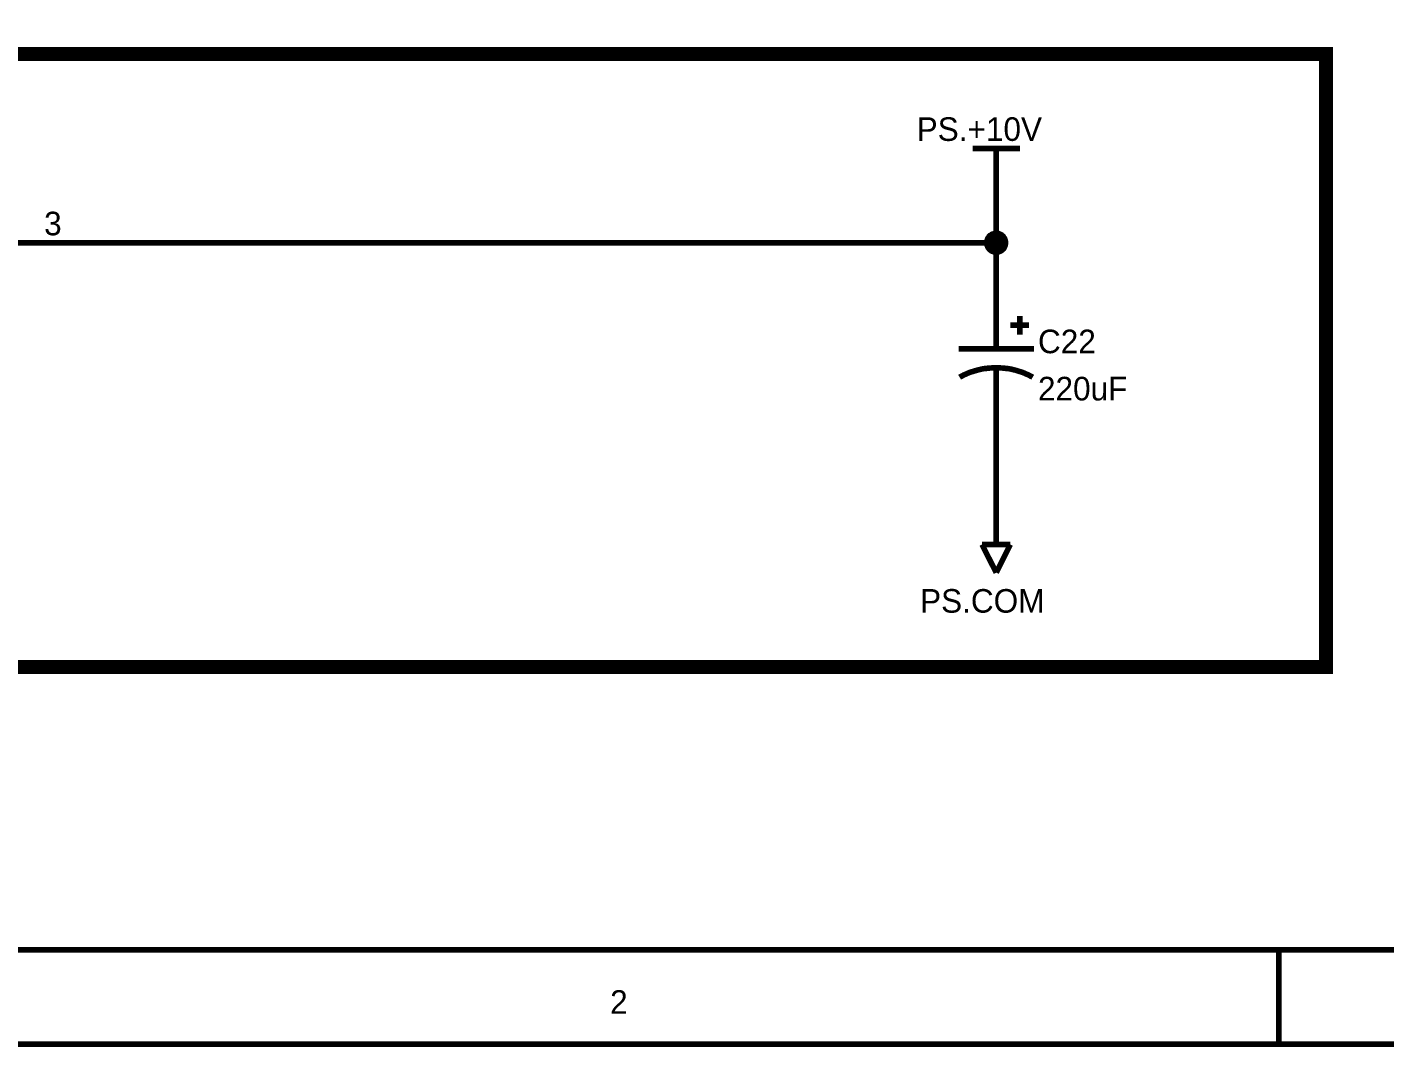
# Model space of a CAD drawing. Header units: inches. Extents: x 0 to 11, y 0 to 8.5.
# Drawn here: x 2.844 to 5.725, y -0.006 to 2.157 of the extents above; entities that cross this region are included whole.
import ezdxf

# ---------------------------------------------------------------- set-up
doc = ezdxf.new("R2010")
doc.units = ezdxf.units.IN
doc.header["$MEASUREMENT"] = 0
doc.layers.add('Sheet', color=255, linetype='Continuous')

msp = doc.modelspace()

# ---------------------------------------------------------------- linework, layer by layer
at = {"layer": 'Sheet'}
for points, const_width in [([(0.0013, 8.5), (10.9991, 8.5), (10.9991, 0), (0.0013, 0), (0.0013, 8.5)], 0.0118), ([(0.0013, 8.5), (0.0013, 0), (10.9991, 0), (10.9991, 8.5), (0.0013, 8.5), (0.0013, 8.5)], 0.0039), ([(0.201, 8.2998), (10.799, 8.2998), (10.799, 0.1997), (0.201, 0.1997), (0.201, 8.2998)], 0.0118), ([(0.201, 8.2998), (0.201, 0.1997), (10.799, 0.1997), (10.799, 8.2998), (0.201, 8.2998), (0.201, 8.2998)], 0.0039), ([(0.6013, 2.1), (5.6001, 2.1), (5.6001, 0.7998), (0.6013, 0.7998), (0.6013, 2.1)], 0.0295)]:
    msp.add_lwpolyline(points, close=True, dxfattribs=dict(at, const_width=const_width))
for points, const_width in [([(4.8505, 1.8998), (4.9505, 1.8998)], 0.0118), ([(4.9005, 1.7997), (4.9005, 1.8998)], 0.0118), ([(4.9005, 1.6996), (4.9005, 1.7997)], 0.0118), ([(2.8009, 1.6996), (3.0006, 1.6996)], 0.0118), ([(3.0006, 1.6996), (4.9005, 1.6996), (4.9005, 1.6)], 0.0118), ([(4.8804, 1.6996), (4.8804, 1.7005), (4.8804, 1.7019), (4.8808, 1.7028), (4.8808, 1.7037), (4.8808, 1.7046), (4.8813, 1.7055), (4.8817, 1.7068), (4.8822, 1.7077), (4.8822, 1.7086), (4.8826, 1.7095), (4.8831, 1.7099), (4.884, 1.7108), (4.8844, 1.7117), (4.8849, 1.7126), (4.8858, 1.713), (4.8862, 1.7139), (4.8871, 1.7144), (4.8875, 1.7153), (4.8884, 1.7157), (4.8893, 1.7162), (4.8902, 1.7171), (4.8907, 1.7175), (4.8916, 1.718), (4.8925, 1.718), (4.8934, 1.7184), (4.8947, 1.7189), (4.8956, 1.7193), (4.8965, 1.7193), (4.8974, 1.7193), (4.8983, 1.7197), (4.8996, 1.7197), (4.9005, 1.7197)], 0.0118), ([(4.8804, 1.6996), (4.8804, 1.7005), (4.8804, 1.7019), (4.8808, 1.7028), (4.8808, 1.7037), (4.8808, 1.7046), (4.8813, 1.7055), (4.8817, 1.7068), (4.8822, 1.7077), (4.8822, 1.7086), (4.8826, 1.7095), (4.8831, 1.7099), (4.884, 1.7108), (4.8844, 1.7117), (4.8849, 1.7126), (4.8858, 1.713), (4.8862, 1.7139), (4.8871, 1.7144), (4.8875, 1.7153), (4.8884, 1.7157), (4.8893, 1.7162), (4.8902, 1.7171), (4.8907, 1.7175), (4.8916, 1.718), (4.8925, 1.718), (4.8934, 1.7184), (4.8947, 1.7189), (4.8956, 1.7193), (4.8965, 1.7193), (4.8974, 1.7193), (4.8983, 1.7197), (4.8996, 1.7197), (4.9005, 1.7197)], 0.0118), ([(4.8804, 1.6996), (4.8804, 1.7005), (4.8804, 1.7019), (4.8808, 1.7028), (4.8808, 1.7037), (4.8808, 1.7046), (4.8813, 1.7055), (4.8817, 1.7068), (4.8822, 1.7077), (4.8822, 1.7086), (4.8826, 1.7095), (4.8831, 1.7099), (4.884, 1.7108), (4.8844, 1.7117), (4.8849, 1.7126), (4.8858, 1.713), (4.8862, 1.7139), (4.8871, 1.7144), (4.8875, 1.7153), (4.8884, 1.7157), (4.8893, 1.7162), (4.8902, 1.7171), (4.8907, 1.7175), (4.8916, 1.718), (4.8925, 1.718), (4.8934, 1.7184), (4.8947, 1.7189), (4.8956, 1.7193), (4.8965, 1.7193), (4.8974, 1.7193), (4.8983, 1.7197), (4.8996, 1.7197), (4.9005, 1.7197)], 0.0118), ([(4.8804, 1.6996), (4.8804, 1.7005), (4.8804, 1.7019), (4.8808, 1.7028), (4.8808, 1.7037), (4.8808, 1.7046), (4.8813, 1.7055), (4.8817, 1.7068), (4.8822, 1.7077), (4.8822, 1.7086), (4.8826, 1.7095), (4.8831, 1.7099), (4.884, 1.7108), (4.8844, 1.7117), (4.8849, 1.7126), (4.8858, 1.713), (4.8862, 1.7139), (4.8871, 1.7144), (4.8875, 1.7153), (4.8884, 1.7157), (4.8893, 1.7162), (4.8902, 1.7171), (4.8907, 1.7175), (4.8916, 1.718), (4.8925, 1.718), (4.8934, 1.7184), (4.8947, 1.7189), (4.8956, 1.7193), (4.8965, 1.7193), (4.8974, 1.7193), (4.8983, 1.7197), (4.8996, 1.7197), (4.9005, 1.7197)], 0.0118), ([(4.9005, 1.68), (4.8996, 1.68), (4.8983, 1.68), (4.8974, 1.6804), (4.8965, 1.6804), (4.8956, 1.6804), (4.8947, 1.6809), (4.8934, 1.6813), (4.8925, 1.6818), (4.8916, 1.6818), (4.8907, 1.6822), (4.8902, 1.6827), (4.8893, 1.6836), (4.8884, 1.684), (4.8875, 1.6845), (4.8871, 1.6853), (4.8862, 1.6858), (4.8858, 1.6867), (4.8849, 1.6871), (4.8844, 1.688), (4.884, 1.6889), (4.8831, 1.6894), (4.8826, 1.6903), (4.8822, 1.6912), (4.8822, 1.692), (4.8817, 1.6929), (4.8813, 1.6938), (4.8808, 1.6947), (4.8808, 1.6956), (4.8808, 1.6965), (4.8804, 1.6979), (4.8804, 1.6987), (4.8804, 1.6996)], 0.0118), ([(4.8804, 1.6996), (4.8804, 1.6996)], 0.0118), ([(4.9005, 1.68), (4.8996, 1.68), (4.8983, 1.68), (4.8974, 1.6804), (4.8965, 1.6804), (4.8956, 1.6804), (4.8947, 1.6809), (4.8934, 1.6813), (4.8925, 1.6818), (4.8916, 1.6818), (4.8907, 1.6822), (4.8902, 1.6827), (4.8893, 1.6836), (4.8884, 1.684), (4.8875, 1.6845), (4.8871, 1.6853), (4.8862, 1.6858), (4.8858, 1.6867), (4.8849, 1.6871), (4.8844, 1.688), (4.884, 1.6889), (4.8831, 1.6894), (4.8826, 1.6903), (4.8822, 1.6912), (4.8822, 1.692), (4.8817, 1.6929), (4.8813, 1.6938), (4.8808, 1.6947), (4.8808, 1.6956), (4.8808, 1.6965), (4.8804, 1.6979), (4.8804, 1.6987), (4.8804, 1.6996)], 0.0118), ([(4.8804, 1.6996), (4.8804, 1.6996)], 0.0118), ([(4.9005, 1.68), (4.8996, 1.68), (4.8983, 1.68), (4.8974, 1.6804), (4.8965, 1.6804), (4.8956, 1.6804), (4.8947, 1.6809), (4.8934, 1.6813), (4.8925, 1.6818), (4.8916, 1.6818), (4.8907, 1.6822), (4.8902, 1.6827), (4.8893, 1.6836), (4.8884, 1.684), (4.8875, 1.6845), (4.8871, 1.6853), (4.8862, 1.6858), (4.8858, 1.6867), (4.8849, 1.6871), (4.8844, 1.688), (4.884, 1.6889), (4.8831, 1.6894), (4.8826, 1.6903), (4.8822, 1.6912), (4.8822, 1.692), (4.8817, 1.6929), (4.8813, 1.6938), (4.8808, 1.6947), (4.8808, 1.6956), (4.8808, 1.6965), (4.8804, 1.6979), (4.8804, 1.6987), (4.8804, 1.6996)], 0.0118), ([(4.8804, 1.6996), (4.8804, 1.6996)], 0.0118), ([(4.9005, 1.68), (4.8996, 1.68), (4.8983, 1.68), (4.8974, 1.6804), (4.8965, 1.6804), (4.8956, 1.6804), (4.8947, 1.6809), (4.8934, 1.6813), (4.8925, 1.6818), (4.8916, 1.6818), (4.8907, 1.6822), (4.8902, 1.6827), (4.8893, 1.6836), (4.8884, 1.684), (4.8875, 1.6845), (4.8871, 1.6853), (4.8862, 1.6858), (4.8858, 1.6867), (4.8849, 1.6871), (4.8844, 1.688), (4.884, 1.6889), (4.8831, 1.6894), (4.8826, 1.6903), (4.8822, 1.6912), (4.8822, 1.692), (4.8817, 1.6929), (4.8813, 1.6938), (4.8808, 1.6947), (4.8808, 1.6956), (4.8808, 1.6965), (4.8804, 1.6979), (4.8804, 1.6987), (4.8804, 1.6996)], 0.0118), ([(4.8804, 1.6996), (4.8804, 1.6996)], 0.0118), ([(4.8804, 1.6996), (4.8804, 1.7005), (4.8804, 1.7019), (4.8808, 1.7028), (4.8808, 1.7037), (4.8808, 1.7046), (4.8813, 1.7055), (4.8817, 1.7068), (4.8822, 1.7077), (4.8822, 1.7086), (4.8826, 1.7095), (4.8831, 1.7099), (4.884, 1.7108), (4.8844, 1.7117), (4.8849, 1.7126), (4.8858, 1.713), (4.8862, 1.7139), (4.8871, 1.7144), (4.8875, 1.7153), (4.8884, 1.7157), (4.8893, 1.7162), (4.8902, 1.7171), (4.8907, 1.7175), (4.8916, 1.718), (4.8925, 1.718), (4.8934, 1.7184), (4.8947, 1.7189), (4.8956, 1.7193), (4.8965, 1.7193), (4.8974, 1.7193), (4.8983, 1.7197), (4.8996, 1.7197), (4.9005, 1.7197)], 0.0039), ([(4.8804, 1.6996), (4.8804, 1.7005), (4.8804, 1.7019), (4.8808, 1.7028), (4.8808, 1.7037), (4.8808, 1.7046), (4.8813, 1.7055), (4.8817, 1.7068), (4.8822, 1.7077), (4.8822, 1.7086), (4.8826, 1.7095), (4.8831, 1.7099), (4.884, 1.7108), (4.8844, 1.7117), (4.8849, 1.7126), (4.8858, 1.713), (4.8862, 1.7139), (4.8871, 1.7144), (4.8875, 1.7153), (4.8884, 1.7157), (4.8893, 1.7162), (4.8902, 1.7171), (4.8907, 1.7175), (4.8916, 1.718), (4.8925, 1.718), (4.8934, 1.7184), (4.8947, 1.7189), (4.8956, 1.7193), (4.8965, 1.7193), (4.8974, 1.7193), (4.8983, 1.7197), (4.8996, 1.7197), (4.9005, 1.7197)], 0.0039), ([(4.8804, 1.6996), (4.8804, 1.7005), (4.8804, 1.7019), (4.8808, 1.7028), (4.8808, 1.7037), (4.8808, 1.7046), (4.8813, 1.7055), (4.8817, 1.7068), (4.8822, 1.7077), (4.8822, 1.7086), (4.8826, 1.7095), (4.8831, 1.7099), (4.884, 1.7108), (4.8844, 1.7117), (4.8849, 1.7126), (4.8858, 1.713), (4.8862, 1.7139), (4.8871, 1.7144), (4.8875, 1.7153), (4.8884, 1.7157), (4.8893, 1.7162), (4.8902, 1.7171), (4.8907, 1.7175), (4.8916, 1.718), (4.8925, 1.718), (4.8934, 1.7184), (4.8947, 1.7189), (4.8956, 1.7193), (4.8965, 1.7193), (4.8974, 1.7193), (4.8983, 1.7197), (4.8996, 1.7197), (4.9005, 1.7197)], 0.0039), ([(4.8804, 1.6996), (4.8804, 1.7005), (4.8804, 1.7019), (4.8808, 1.7028), (4.8808, 1.7037), (4.8808, 1.7046), (4.8813, 1.7055), (4.8817, 1.7068), (4.8822, 1.7077), (4.8822, 1.7086), (4.8826, 1.7095), (4.8831, 1.7099), (4.884, 1.7108), (4.8844, 1.7117), (4.8849, 1.7126), (4.8858, 1.713), (4.8862, 1.7139), (4.8871, 1.7144), (4.8875, 1.7153), (4.8884, 1.7157), (4.8893, 1.7162), (4.8902, 1.7171), (4.8907, 1.7175), (4.8916, 1.718), (4.8925, 1.718), (4.8934, 1.7184), (4.8947, 1.7189), (4.8956, 1.7193), (4.8965, 1.7193), (4.8974, 1.7193), (4.8983, 1.7197), (4.8996, 1.7197), (4.9005, 1.7197)], 0.0039), ([(4.9005, 1.68), (4.8996, 1.68), (4.8983, 1.68), (4.8974, 1.6804), (4.8965, 1.6804), (4.8956, 1.6804), (4.8947, 1.6809), (4.8934, 1.6813), (4.8925, 1.6818), (4.8916, 1.6818), (4.8907, 1.6822), (4.8902, 1.6827), (4.8893, 1.6836), (4.8884, 1.684), (4.8875, 1.6845), (4.8871, 1.6853), (4.8862, 1.6858), (4.8858, 1.6867), (4.8849, 1.6871), (4.8844, 1.688), (4.884, 1.6889), (4.8831, 1.6894), (4.8826, 1.6903), (4.8822, 1.6912), (4.8822, 1.692), (4.8817, 1.6929), (4.8813, 1.6938), (4.8808, 1.6947), (4.8808, 1.6956), (4.8808, 1.6965), (4.8804, 1.6979), (4.8804, 1.6987), (4.8804, 1.6996)], 0.0039), ([(4.8804, 1.6996), (4.8804, 1.6996)], 0.0039), ([(4.9005, 1.68), (4.8996, 1.68), (4.8983, 1.68), (4.8974, 1.6804), (4.8965, 1.6804), (4.8956, 1.6804), (4.8947, 1.6809), (4.8934, 1.6813), (4.8925, 1.6818), (4.8916, 1.6818), (4.8907, 1.6822), (4.8902, 1.6827), (4.8893, 1.6836), (4.8884, 1.684), (4.8875, 1.6845), (4.8871, 1.6853), (4.8862, 1.6858), (4.8858, 1.6867), (4.8849, 1.6871), (4.8844, 1.688), (4.884, 1.6889), (4.8831, 1.6894), (4.8826, 1.6903), (4.8822, 1.6912), (4.8822, 1.692), (4.8817, 1.6929), (4.8813, 1.6938), (4.8808, 1.6947), (4.8808, 1.6956), (4.8808, 1.6965), (4.8804, 1.6979), (4.8804, 1.6987), (4.8804, 1.6996)], 0.0039), ([(4.8804, 1.6996), (4.8804, 1.6996)], 0.0039), ([(4.9005, 1.68), (4.8996, 1.68), (4.8983, 1.68), (4.8974, 1.6804), (4.8965, 1.6804), (4.8956, 1.6804), (4.8947, 1.6809), (4.8934, 1.6813), (4.8925, 1.6818), (4.8916, 1.6818), (4.8907, 1.6822), (4.8902, 1.6827), (4.8893, 1.6836), (4.8884, 1.684), (4.8875, 1.6845), (4.8871, 1.6853), (4.8862, 1.6858), (4.8858, 1.6867), (4.8849, 1.6871), (4.8844, 1.688), (4.884, 1.6889), (4.8831, 1.6894), (4.8826, 1.6903), (4.8822, 1.6912), (4.8822, 1.692), (4.8817, 1.6929), (4.8813, 1.6938), (4.8808, 1.6947), (4.8808, 1.6956), (4.8808, 1.6965), (4.8804, 1.6979), (4.8804, 1.6987), (4.8804, 1.6996)], 0.0039), ([(4.8804, 1.6996), (4.8804, 1.6996)], 0.0039), ([(4.9005, 1.68), (4.8996, 1.68), (4.8983, 1.68), (4.8974, 1.6804), (4.8965, 1.6804), (4.8956, 1.6804), (4.8947, 1.6809), (4.8934, 1.6813), (4.8925, 1.6818), (4.8916, 1.6818), (4.8907, 1.6822), (4.8902, 1.6827), (4.8893, 1.6836), (4.8884, 1.684), (4.8875, 1.6845), (4.8871, 1.6853), (4.8862, 1.6858), (4.8858, 1.6867), (4.8849, 1.6871), (4.8844, 1.688), (4.884, 1.6889), (4.8831, 1.6894), (4.8826, 1.6903), (4.8822, 1.6912), (4.8822, 1.692), (4.8817, 1.6929), (4.8813, 1.6938), (4.8808, 1.6947), (4.8808, 1.6956), (4.8808, 1.6965), (4.8804, 1.6979), (4.8804, 1.6987), (4.8804, 1.6996)], 0.0039), ([(4.8804, 1.6996), (4.8804, 1.6996)], 0.0039), ([(4.9005, 1.7197), (4.9005, 1.7197)], 0.0118), ([(4.9005, 1.7197), (4.9014, 1.7197), (4.9023, 1.7197), (4.9036, 1.7193), (4.9045, 1.7193), (4.9054, 1.7193), (4.9063, 1.7189), (4.9072, 1.7184), (4.9081, 1.718), (4.909, 1.718), (4.9099, 1.7175), (4.9108, 1.7171), (4.9112, 1.7162), (4.9121, 1.7157), (4.913, 1.7153), (4.9135, 1.7144), (4.9144, 1.7139), (4.9148, 1.713), (4.9157, 1.7126), (4.9161, 1.7117), (4.9166, 1.7108), (4.9175, 1.7099), (4.9179, 1.7095), (4.9184, 1.7086), (4.9184, 1.7077), (4.9188, 1.7068), (4.9193, 1.7055), (4.9197, 1.7046), (4.9197, 1.7037), (4.9197, 1.7028), (4.9202, 1.7019), (4.9202, 1.7005), (4.9202, 1.6996)], 0.0118), ([(4.9005, 1.7197), (4.9005, 1.7197)], 0.0118), ([(4.9005, 1.7197), (4.9014, 1.7197), (4.9023, 1.7197), (4.9036, 1.7193), (4.9045, 1.7193), (4.9054, 1.7193), (4.9063, 1.7189), (4.9072, 1.7184), (4.9081, 1.718), (4.909, 1.718), (4.9099, 1.7175), (4.9108, 1.7171), (4.9112, 1.7162), (4.9121, 1.7157), (4.913, 1.7153), (4.9135, 1.7144), (4.9144, 1.7139), (4.9148, 1.713), (4.9157, 1.7126), (4.9161, 1.7117), (4.9166, 1.7108), (4.9175, 1.7099), (4.9179, 1.7095), (4.9184, 1.7086), (4.9184, 1.7077), (4.9188, 1.7068), (4.9193, 1.7055), (4.9197, 1.7046), (4.9197, 1.7037), (4.9197, 1.7028), (4.9202, 1.7019), (4.9202, 1.7005), (4.9202, 1.6996)], 0.0118), ([(4.9005, 1.7197), (4.9005, 1.7197)], 0.0118), ([(4.9005, 1.7197), (4.9014, 1.7197), (4.9023, 1.7197), (4.9036, 1.7193), (4.9045, 1.7193), (4.9054, 1.7193), (4.9063, 1.7189), (4.9072, 1.7184), (4.9081, 1.718), (4.909, 1.718), (4.9099, 1.7175), (4.9108, 1.7171), (4.9112, 1.7162), (4.9121, 1.7157), (4.913, 1.7153), (4.9135, 1.7144), (4.9144, 1.7139), (4.9148, 1.713), (4.9157, 1.7126), (4.9161, 1.7117), (4.9166, 1.7108), (4.9175, 1.7099), (4.9179, 1.7095), (4.9184, 1.7086), (4.9184, 1.7077), (4.9188, 1.7068), (4.9193, 1.7055), (4.9197, 1.7046), (4.9197, 1.7037), (4.9197, 1.7028), (4.9202, 1.7019), (4.9202, 1.7005), (4.9202, 1.6996)], 0.0118), ([(4.9005, 1.7197), (4.9005, 1.7197)], 0.0118), ([(4.9005, 1.7197), (4.9014, 1.7197), (4.9023, 1.7197), (4.9036, 1.7193), (4.9045, 1.7193), (4.9054, 1.7193), (4.9063, 1.7189), (4.9072, 1.7184), (4.9081, 1.718), (4.909, 1.718), (4.9099, 1.7175), (4.9108, 1.7171), (4.9112, 1.7162), (4.9121, 1.7157), (4.913, 1.7153), (4.9135, 1.7144), (4.9144, 1.7139), (4.9148, 1.713), (4.9157, 1.7126), (4.9161, 1.7117), (4.9166, 1.7108), (4.9175, 1.7099), (4.9179, 1.7095), (4.9184, 1.7086), (4.9184, 1.7077), (4.9188, 1.7068), (4.9193, 1.7055), (4.9197, 1.7046), (4.9197, 1.7037), (4.9197, 1.7028), (4.9202, 1.7019), (4.9202, 1.7005), (4.9202, 1.6996)], 0.0118), ([(4.9202, 1.6996), (4.9202, 1.6987), (4.9202, 1.6979), (4.9197, 1.6965), (4.9197, 1.6956), (4.9197, 1.6947), (4.9193, 1.6938), (4.9188, 1.6929), (4.9184, 1.692), (4.9184, 1.6912), (4.9179, 1.6903), (4.9175, 1.6894), (4.9166, 1.6889), (4.9161, 1.688), (4.9157, 1.6871), (4.9148, 1.6867), (4.9144, 1.6858), (4.9135, 1.6853), (4.913, 1.6845), (4.9121, 1.684), (4.9112, 1.6836), (4.9108, 1.6827), (4.9099, 1.6822), (4.909, 1.6818), (4.9081, 1.6818), (4.9072, 1.6813), (4.9063, 1.6809), (4.9054, 1.6804), (4.9045, 1.6804), (4.9036, 1.6804), (4.9023, 1.68), (4.9014, 1.68), (4.9005, 1.68)], 0.0118), ([(4.9202, 1.6996), (4.9202, 1.6987), (4.9202, 1.6979), (4.9197, 1.6965), (4.9197, 1.6956), (4.9197, 1.6947), (4.9193, 1.6938), (4.9188, 1.6929), (4.9184, 1.692), (4.9184, 1.6912), (4.9179, 1.6903), (4.9175, 1.6894), (4.9166, 1.6889), (4.9161, 1.688), (4.9157, 1.6871), (4.9148, 1.6867), (4.9144, 1.6858), (4.9135, 1.6853), (4.913, 1.6845), (4.9121, 1.684), (4.9112, 1.6836), (4.9108, 1.6827), (4.9099, 1.6822), (4.909, 1.6818), (4.9081, 1.6818), (4.9072, 1.6813), (4.9063, 1.6809), (4.9054, 1.6804), (4.9045, 1.6804), (4.9036, 1.6804), (4.9023, 1.68), (4.9014, 1.68), (4.9005, 1.68)], 0.0118), ([(4.9202, 1.6996), (4.9202, 1.6987), (4.9202, 1.6979), (4.9197, 1.6965), (4.9197, 1.6956), (4.9197, 1.6947), (4.9193, 1.6938), (4.9188, 1.6929), (4.9184, 1.692), (4.9184, 1.6912), (4.9179, 1.6903), (4.9175, 1.6894), (4.9166, 1.6889), (4.9161, 1.688), (4.9157, 1.6871), (4.9148, 1.6867), (4.9144, 1.6858), (4.9135, 1.6853), (4.913, 1.6845), (4.9121, 1.684), (4.9112, 1.6836), (4.9108, 1.6827), (4.9099, 1.6822), (4.909, 1.6818), (4.9081, 1.6818), (4.9072, 1.6813), (4.9063, 1.6809), (4.9054, 1.6804), (4.9045, 1.6804), (4.9036, 1.6804), (4.9023, 1.68), (4.9014, 1.68), (4.9005, 1.68)], 0.0118), ([(4.9202, 1.6996), (4.9202, 1.6987), (4.9202, 1.6979), (4.9197, 1.6965), (4.9197, 1.6956), (4.9197, 1.6947), (4.9193, 1.6938), (4.9188, 1.6929), (4.9184, 1.692), (4.9184, 1.6912), (4.9179, 1.6903), (4.9175, 1.6894), (4.9166, 1.6889), (4.9161, 1.688), (4.9157, 1.6871), (4.9148, 1.6867), (4.9144, 1.6858), (4.9135, 1.6853), (4.913, 1.6845), (4.9121, 1.684), (4.9112, 1.6836), (4.9108, 1.6827), (4.9099, 1.6822), (4.909, 1.6818), (4.9081, 1.6818), (4.9072, 1.6813), (4.9063, 1.6809), (4.9054, 1.6804), (4.9045, 1.6804), (4.9036, 1.6804), (4.9023, 1.68), (4.9014, 1.68), (4.9005, 1.68)], 0.0118), ([(4.9005, 1.7197), (4.9005, 1.7197)], 0.0039), ([(4.9005, 1.7197), (4.9014, 1.7197), (4.9023, 1.7197), (4.9036, 1.7193), (4.9045, 1.7193), (4.9054, 1.7193), (4.9063, 1.7189), (4.9072, 1.7184), (4.9081, 1.718), (4.909, 1.718), (4.9099, 1.7175), (4.9108, 1.7171), (4.9112, 1.7162), (4.9121, 1.7157), (4.913, 1.7153), (4.9135, 1.7144), (4.9144, 1.7139), (4.9148, 1.713), (4.9157, 1.7126), (4.9161, 1.7117), (4.9166, 1.7108), (4.9175, 1.7099), (4.9179, 1.7095), (4.9184, 1.7086), (4.9184, 1.7077), (4.9188, 1.7068), (4.9193, 1.7055), (4.9197, 1.7046), (4.9197, 1.7037), (4.9197, 1.7028), (4.9202, 1.7019), (4.9202, 1.7005), (4.9202, 1.6996)], 0.0039), ([(4.9005, 1.7197), (4.9005, 1.7197)], 0.0039), ([(4.9005, 1.7197), (4.9014, 1.7197), (4.9023, 1.7197), (4.9036, 1.7193), (4.9045, 1.7193), (4.9054, 1.7193), (4.9063, 1.7189), (4.9072, 1.7184), (4.9081, 1.718), (4.909, 1.718), (4.9099, 1.7175), (4.9108, 1.7171), (4.9112, 1.7162), (4.9121, 1.7157), (4.913, 1.7153), (4.9135, 1.7144), (4.9144, 1.7139), (4.9148, 1.713), (4.9157, 1.7126), (4.9161, 1.7117), (4.9166, 1.7108), (4.9175, 1.7099), (4.9179, 1.7095), (4.9184, 1.7086), (4.9184, 1.7077), (4.9188, 1.7068), (4.9193, 1.7055), (4.9197, 1.7046), (4.9197, 1.7037), (4.9197, 1.7028), (4.9202, 1.7019), (4.9202, 1.7005), (4.9202, 1.6996)], 0.0039), ([(4.9005, 1.7197), (4.9005, 1.7197)], 0.0039), ([(4.9005, 1.7197), (4.9014, 1.7197), (4.9023, 1.7197), (4.9036, 1.7193), (4.9045, 1.7193), (4.9054, 1.7193), (4.9063, 1.7189), (4.9072, 1.7184), (4.9081, 1.718), (4.909, 1.718), (4.9099, 1.7175), (4.9108, 1.7171), (4.9112, 1.7162), (4.9121, 1.7157), (4.913, 1.7153), (4.9135, 1.7144), (4.9144, 1.7139), (4.9148, 1.713), (4.9157, 1.7126), (4.9161, 1.7117), (4.9166, 1.7108), (4.9175, 1.7099), (4.9179, 1.7095), (4.9184, 1.7086), (4.9184, 1.7077), (4.9188, 1.7068), (4.9193, 1.7055), (4.9197, 1.7046), (4.9197, 1.7037), (4.9197, 1.7028), (4.9202, 1.7019), (4.9202, 1.7005), (4.9202, 1.6996)], 0.0039), ([(4.9005, 1.7197), (4.9005, 1.7197)], 0.0039), ([(4.9005, 1.7197), (4.9014, 1.7197), (4.9023, 1.7197), (4.9036, 1.7193), (4.9045, 1.7193), (4.9054, 1.7193), (4.9063, 1.7189), (4.9072, 1.7184), (4.9081, 1.718), (4.909, 1.718), (4.9099, 1.7175), (4.9108, 1.7171), (4.9112, 1.7162), (4.9121, 1.7157), (4.913, 1.7153), (4.9135, 1.7144), (4.9144, 1.7139), (4.9148, 1.713), (4.9157, 1.7126), (4.9161, 1.7117), (4.9166, 1.7108), (4.9175, 1.7099), (4.9179, 1.7095), (4.9184, 1.7086), (4.9184, 1.7077), (4.9188, 1.7068), (4.9193, 1.7055), (4.9197, 1.7046), (4.9197, 1.7037), (4.9197, 1.7028), (4.9202, 1.7019), (4.9202, 1.7005), (4.9202, 1.6996)], 0.0039), ([(4.9202, 1.6996), (4.9202, 1.6987), (4.9202, 1.6979), (4.9197, 1.6965), (4.9197, 1.6956), (4.9197, 1.6947), (4.9193, 1.6938), (4.9188, 1.6929), (4.9184, 1.692), (4.9184, 1.6912), (4.9179, 1.6903), (4.9175, 1.6894), (4.9166, 1.6889), (4.9161, 1.688), (4.9157, 1.6871), (4.9148, 1.6867), (4.9144, 1.6858), (4.9135, 1.6853), (4.913, 1.6845), (4.9121, 1.684), (4.9112, 1.6836), (4.9108, 1.6827), (4.9099, 1.6822), (4.909, 1.6818), (4.9081, 1.6818), (4.9072, 1.6813), (4.9063, 1.6809), (4.9054, 1.6804), (4.9045, 1.6804), (4.9036, 1.6804), (4.9023, 1.68), (4.9014, 1.68), (4.9005, 1.68)], 0.0039), ([(4.9202, 1.6996), (4.9202, 1.6987), (4.9202, 1.6979), (4.9197, 1.6965), (4.9197, 1.6956), (4.9197, 1.6947), (4.9193, 1.6938), (4.9188, 1.6929), (4.9184, 1.692), (4.9184, 1.6912), (4.9179, 1.6903), (4.9175, 1.6894), (4.9166, 1.6889), (4.9161, 1.688), (4.9157, 1.6871), (4.9148, 1.6867), (4.9144, 1.6858), (4.9135, 1.6853), (4.913, 1.6845), (4.9121, 1.684), (4.9112, 1.6836), (4.9108, 1.6827), (4.9099, 1.6822), (4.909, 1.6818), (4.9081, 1.6818), (4.9072, 1.6813), (4.9063, 1.6809), (4.9054, 1.6804), (4.9045, 1.6804), (4.9036, 1.6804), (4.9023, 1.68), (4.9014, 1.68), (4.9005, 1.68)], 0.0039), ([(4.9202, 1.6996), (4.9202, 1.6987), (4.9202, 1.6979), (4.9197, 1.6965), (4.9197, 1.6956), (4.9197, 1.6947), (4.9193, 1.6938), (4.9188, 1.6929), (4.9184, 1.692), (4.9184, 1.6912), (4.9179, 1.6903), (4.9175, 1.6894), (4.9166, 1.6889), (4.9161, 1.688), (4.9157, 1.6871), (4.9148, 1.6867), (4.9144, 1.6858), (4.9135, 1.6853), (4.913, 1.6845), (4.9121, 1.684), (4.9112, 1.6836), (4.9108, 1.6827), (4.9099, 1.6822), (4.909, 1.6818), (4.9081, 1.6818), (4.9072, 1.6813), (4.9063, 1.6809), (4.9054, 1.6804), (4.9045, 1.6804), (4.9036, 1.6804), (4.9023, 1.68), (4.9014, 1.68), (4.9005, 1.68)], 0.0039), ([(4.9202, 1.6996), (4.9202, 1.6987), (4.9202, 1.6979), (4.9197, 1.6965), (4.9197, 1.6956), (4.9197, 1.6947), (4.9193, 1.6938), (4.9188, 1.6929), (4.9184, 1.692), (4.9184, 1.6912), (4.9179, 1.6903), (4.9175, 1.6894), (4.9166, 1.6889), (4.9161, 1.688), (4.9157, 1.6871), (4.9148, 1.6867), (4.9144, 1.6858), (4.9135, 1.6853), (4.913, 1.6845), (4.9121, 1.684), (4.9112, 1.6836), (4.9108, 1.6827), (4.9099, 1.6822), (4.909, 1.6818), (4.9081, 1.6818), (4.9072, 1.6813), (4.9063, 1.6809), (4.9054, 1.6804), (4.9045, 1.6804), (4.9036, 1.6804), (4.9023, 1.68), (4.9014, 1.68), (4.9005, 1.68)], 0.0039), ([(4.9202, 1.6996), (4.9202, 1.6996), (4.9202, 1.6996), (4.9202, 1.6996), (4.9202, 1.6996), (4.9202, 1.6996), (4.9202, 1.6996), (4.9202, 1.6996), (4.9202, 1.6996), (4.9202, 1.6996), (4.9202, 1.6996), (4.9202, 1.6996), (4.9202, 1.6996), (4.9202, 1.6996), (4.9202, 1.6996), (4.9202, 1.6996), (4.9202, 1.6996), (4.9202, 1.6996), (4.9202, 1.6996), (4.9202, 1.6996), (4.9202, 1.6996), (4.9202, 1.6996), (4.9202, 1.6996), (4.9202, 1.6996), (4.9202, 1.6996), (4.9202, 1.6996), (4.9202, 1.6996), (4.9202, 1.6996), (4.9202, 1.6996), (4.9202, 1.6996), (4.9202, 1.6996), (4.9202, 1.6996), (4.9202, 1.6996)], 0.0118), ([(4.9202, 1.6996), (4.9202, 1.6996)], 0.0118), ([(4.9202, 1.6996), (4.9202, 1.6996), (4.9202, 1.6996), (4.9202, 1.6996), (4.9202, 1.6996), (4.9202, 1.6996), (4.9202, 1.6996), (4.9202, 1.6996), (4.9202, 1.6996), (4.9202, 1.6996), (4.9202, 1.6996), (4.9202, 1.6996), (4.9202, 1.6996), (4.9202, 1.6996), (4.9202, 1.6996), (4.9202, 1.6996), (4.9202, 1.6996), (4.9202, 1.6996), (4.9202, 1.6996), (4.9202, 1.6996), (4.9202, 1.6996), (4.9202, 1.6996), (4.9202, 1.6996), (4.9202, 1.6996), (4.9202, 1.6996), (4.9202, 1.6996), (4.9202, 1.6996), (4.9202, 1.6996), (4.9202, 1.6996), (4.9202, 1.6996), (4.9202, 1.6996), (4.9202, 1.6996), (4.9202, 1.6996)], 0.0118), ([(4.9202, 1.6996), (4.9202, 1.6996)], 0.0118), ([(4.9202, 1.6996), (4.9202, 1.6996), (4.9202, 1.6996), (4.9202, 1.6996), (4.9202, 1.6996), (4.9202, 1.6996), (4.9202, 1.6996), (4.9202, 1.6996), (4.9202, 1.6996), (4.9202, 1.6996), (4.9202, 1.6996), (4.9202, 1.6996), (4.9202, 1.6996), (4.9202, 1.6996), (4.9202, 1.6996), (4.9202, 1.6996), (4.9202, 1.6996), (4.9202, 1.6996), (4.9202, 1.6996), (4.9202, 1.6996), (4.9202, 1.6996), (4.9202, 1.6996), (4.9202, 1.6996), (4.9202, 1.6996), (4.9202, 1.6996), (4.9202, 1.6996), (4.9202, 1.6996), (4.9202, 1.6996), (4.9202, 1.6996), (4.9202, 1.6996), (4.9202, 1.6996), (4.9202, 1.6996), (4.9202, 1.6996)], 0.0118), ([(4.9202, 1.6996), (4.9202, 1.6996)], 0.0118), ([(4.9202, 1.6996), (4.9202, 1.6996), (4.9202, 1.6996), (4.9202, 1.6996), (4.9202, 1.6996), (4.9202, 1.6996), (4.9202, 1.6996), (4.9202, 1.6996), (4.9202, 1.6996), (4.9202, 1.6996), (4.9202, 1.6996), (4.9202, 1.6996), (4.9202, 1.6996), (4.9202, 1.6996), (4.9202, 1.6996), (4.9202, 1.6996), (4.9202, 1.6996), (4.9202, 1.6996), (4.9202, 1.6996), (4.9202, 1.6996), (4.9202, 1.6996), (4.9202, 1.6996), (4.9202, 1.6996), (4.9202, 1.6996), (4.9202, 1.6996), (4.9202, 1.6996), (4.9202, 1.6996), (4.9202, 1.6996), (4.9202, 1.6996), (4.9202, 1.6996), (4.9202, 1.6996), (4.9202, 1.6996), (4.9202, 1.6996)], 0.0118), ([(4.9202, 1.6996), (4.9202, 1.6996)], 0.0118), ([(4.9202, 1.6996), (4.9202, 1.6996), (4.9202, 1.6996), (4.9202, 1.6996), (4.9202, 1.6996), (4.9202, 1.6996), (4.9202, 1.6996), (4.9202, 1.6996), (4.9202, 1.6996), (4.9202, 1.6996), (4.9202, 1.6996), (4.9202, 1.6996), (4.9202, 1.6996), (4.9202, 1.6996), (4.9202, 1.6996), (4.9202, 1.6996), (4.9202, 1.6996), (4.9202, 1.6996), (4.9202, 1.6996), (4.9202, 1.6996), (4.9202, 1.6996), (4.9202, 1.6996), (4.9202, 1.6996), (4.9202, 1.6996), (4.9202, 1.6996), (4.9202, 1.6996), (4.9202, 1.6996), (4.9202, 1.6996), (4.9202, 1.6996), (4.9202, 1.6996), (4.9202, 1.6996), (4.9202, 1.6996), (4.9202, 1.6996)], 0.0039), ([(4.9202, 1.6996), (4.9202, 1.6996)], 0.0039), ([(4.9202, 1.6996), (4.9202, 1.6996), (4.9202, 1.6996), (4.9202, 1.6996), (4.9202, 1.6996), (4.9202, 1.6996), (4.9202, 1.6996), (4.9202, 1.6996), (4.9202, 1.6996), (4.9202, 1.6996), (4.9202, 1.6996), (4.9202, 1.6996), (4.9202, 1.6996), (4.9202, 1.6996), (4.9202, 1.6996), (4.9202, 1.6996), (4.9202, 1.6996), (4.9202, 1.6996), (4.9202, 1.6996), (4.9202, 1.6996), (4.9202, 1.6996), (4.9202, 1.6996), (4.9202, 1.6996), (4.9202, 1.6996), (4.9202, 1.6996), (4.9202, 1.6996), (4.9202, 1.6996), (4.9202, 1.6996), (4.9202, 1.6996), (4.9202, 1.6996), (4.9202, 1.6996), (4.9202, 1.6996), (4.9202, 1.6996)], 0.0039), ([(4.9202, 1.6996), (4.9202, 1.6996)], 0.0039), ([(4.9202, 1.6996), (4.9202, 1.6996), (4.9202, 1.6996), (4.9202, 1.6996), (4.9202, 1.6996), (4.9202, 1.6996), (4.9202, 1.6996), (4.9202, 1.6996), (4.9202, 1.6996), (4.9202, 1.6996), (4.9202, 1.6996), (4.9202, 1.6996), (4.9202, 1.6996), (4.9202, 1.6996), (4.9202, 1.6996), (4.9202, 1.6996), (4.9202, 1.6996), (4.9202, 1.6996), (4.9202, 1.6996), (4.9202, 1.6996), (4.9202, 1.6996), (4.9202, 1.6996), (4.9202, 1.6996), (4.9202, 1.6996), (4.9202, 1.6996), (4.9202, 1.6996), (4.9202, 1.6996), (4.9202, 1.6996), (4.9202, 1.6996), (4.9202, 1.6996), (4.9202, 1.6996), (4.9202, 1.6996), (4.9202, 1.6996)], 0.0039), ([(4.9202, 1.6996), (4.9202, 1.6996)], 0.0039), ([(4.9202, 1.6996), (4.9202, 1.6996), (4.9202, 1.6996), (4.9202, 1.6996), (4.9202, 1.6996), (4.9202, 1.6996), (4.9202, 1.6996), (4.9202, 1.6996), (4.9202, 1.6996), (4.9202, 1.6996), (4.9202, 1.6996), (4.9202, 1.6996), (4.9202, 1.6996), (4.9202, 1.6996), (4.9202, 1.6996), (4.9202, 1.6996), (4.9202, 1.6996), (4.9202, 1.6996), (4.9202, 1.6996), (4.9202, 1.6996), (4.9202, 1.6996), (4.9202, 1.6996), (4.9202, 1.6996), (4.9202, 1.6996), (4.9202, 1.6996), (4.9202, 1.6996), (4.9202, 1.6996), (4.9202, 1.6996), (4.9202, 1.6996), (4.9202, 1.6996), (4.9202, 1.6996), (4.9202, 1.6996), (4.9202, 1.6996)], 0.0039), ([(4.9202, 1.6996), (4.9202, 1.6996)], 0.0039), ([(4.9005, 1.4999), (4.9005, 1.6)], 0.0118), ([(4.9304, 1.5249), (4.9702, 1.5249)], 0.0118), ([(4.9505, 1.5048), (4.9505, 1.5446)], 0.0118), ([(4.9005, 1.4999), (4.9005, 1.4749)], 0.0118), ([(4.8205, 1.4749), (4.9805, 1.4749)], 0.0118), ([(4.9005, 1.4347), (4.8978, 1.4347), (4.8956, 1.4347), (4.8929, 1.4347), (4.8902, 1.4342), (4.888, 1.4342), (4.8853, 1.4338), (4.8826, 1.4338), (4.8804, 1.4333), (4.8777, 1.4329), (4.875, 1.4329), (4.8728, 1.4325), (4.8701, 1.432), (4.8679, 1.4316), (4.8652, 1.4307), (4.8625, 1.4302), (4.8603, 1.4298), (4.8581, 1.4289), (4.8554, 1.4284), (4.8532, 1.4275), (4.8505, 1.4266), (4.8482, 1.4262), (4.846, 1.4253), (4.8433, 1.4244), (4.8411, 1.4235), (4.8389, 1.4226), (4.8366, 1.4213), (4.8339, 1.4204), (4.8317, 1.4195), (4.8295, 1.4182), (4.8272, 1.4168), (4.825, 1.4159), (4.8228, 1.4146)], 0.0118), ([(4.9005, 1.4347), (4.9005, 1.3998)], 0.0118), ([(4.9778, 1.4146), (4.9756, 1.4159), (4.9733, 1.4168), (4.9711, 1.4182), (4.9689, 1.4195), (4.9666, 1.4204), (4.9639, 1.4213), (4.9617, 1.4226), (4.9595, 1.4235), (4.9572, 1.4244), (4.9546, 1.4253), (4.9523, 1.4262), (4.9501, 1.4266), (4.9474, 1.4275), (4.9452, 1.4284), (4.9429, 1.4289), (4.9403, 1.4298), (4.938, 1.4302), (4.9353, 1.4307), (4.9331, 1.4316), (4.9304, 1.432), (4.9282, 1.4325), (4.9255, 1.4329), (4.9228, 1.4329), (4.9206, 1.4333), (4.9179, 1.4338), (4.9157, 1.4338), (4.913, 1.4342), (4.9103, 1.4342), (4.9081, 1.4347), (4.9054, 1.4347), (4.9032, 1.4347), (4.9005, 1.4347)], 0.0118), ([(4.9005, 1.3998), (4.9005, 1.2998)], 0.0118), ([(4.9005, 1.0996), (4.9005, 1.2998)], 0.0118), ([(4.9005, 1.0996), (4.9005, 1.0598)], 0.0118), ([(4.9005, 0.9999), (4.8701, 1.0598)], 0.0118), ([(4.8701, 1.0598), (4.9304, 1.0598)], 0.0118), ([(4.9005, 0.9999), (4.9304, 1.0598)], 0.0118), ([(5.5, 0), (5.5, 0.1997)], 0.0118)]:
    msp.add_lwpolyline(points, dxfattribs=dict(at, const_width=const_width))
at = {"layer": 'Sheet', "const_width": 0.02}
msp.add_lwpolyline([(4.89, 1.7, 1), (4.91, 1.7, 1)], format="xyb", close=True, dxfattribs=at)

# ---------------------------------------------------------------- texts
at = {"layer": 'Sheet'}
for s, height, p in [('PS.+10V', 0.05004, (4.7316, 1.9159)), ('3', 0.05, (2.8804, 1.7157)), ('C22', 0.05004, (4.989, 1.4655)), ('220uF', 0.05004, (4.989, 1.3654)), ('PS.COM', 0.05004, (4.7388, 0.9151)), ('2', 0.05, (4.0812, 0.0643))]:
    msp.add_text(s, height=height, dxfattribs=at).set_placement(p)

doc.saveas('drawing.dxf')
